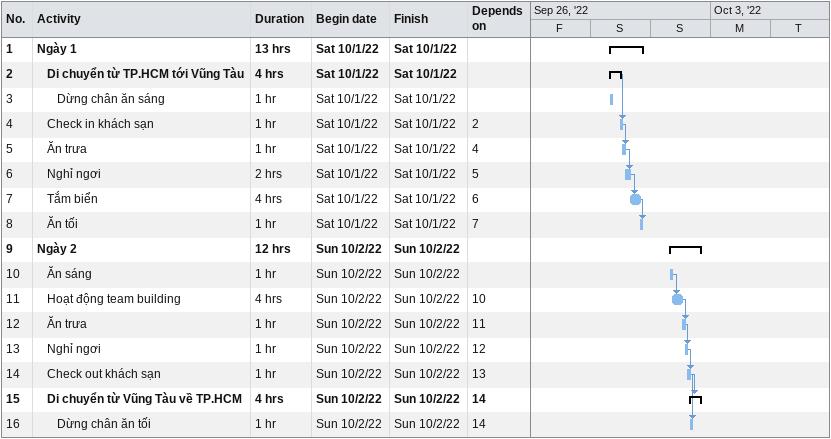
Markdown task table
| ID | Level | Task | Duration | Start | Finish | Predecessors |
|---|---|---|---|---|---|---|
| 1 | 1 | **Ngày 1** | 13h | 2022-10-01 | 2022-10-01 |  |
| 2 | 2 | **Di chuyển từ TP.HCM tới Vũng Tàu** | 4h | 2022-10-01 | 2022-10-01 |  |
| 3 | 3 | Dừng chân ăn sáng | 1h | 2022-10-01 | 2022-10-01 |  |
| 4 | 2 | Check in khách sạn | 1h | 2022-10-01 | 2022-10-01 | 2 |
| 5 | 2 | Ăn trưa | 1h | 2022-10-01 | 2022-10-01 | 4 |
| 6 | 2 | Nghỉ ngơi | 2h | 2022-10-01 | 2022-10-01 | 5 |
| 7 | 2 | Tắm biển | 4h | 2022-10-01 | 2022-10-01 | 6 |
| 8 | 2 | Ăn tối | 1h | 2022-10-01 | 2022-10-01 | 7 |
| 9 | 1 | **Ngày 2** | 12h | 2022-10-02 | 2022-10-02 |  |
| 10 | 2 | Ăn sáng | 1h | 2022-10-02 | 2022-10-02 |  |
| 11 | 2 | Hoạt động team building | 4h | 2022-10-02 | 2022-10-02 | 10 |
| 12 | 2 | Ăn trưa | 1h | 2022-10-02 | 2022-10-02 | 11 |
| 13 | 2 | Nghỉ ngơi | 1h | 2022-10-02 | 2022-10-02 | 12 |
| 14 | 2 | Check out khách sạn | 1h | 2022-10-02 | 2022-10-02 | 13 |
| 15 | 2 | **Di chuyển từ Vũng Tàu về TP.HCM** | 4h | 2022-10-02 | 2022-10-02 | 14 |
| 16 | 3 | Dừng chân ăn tối | 1h | 2022-10-02 | 2022-10-02 | 14 |
